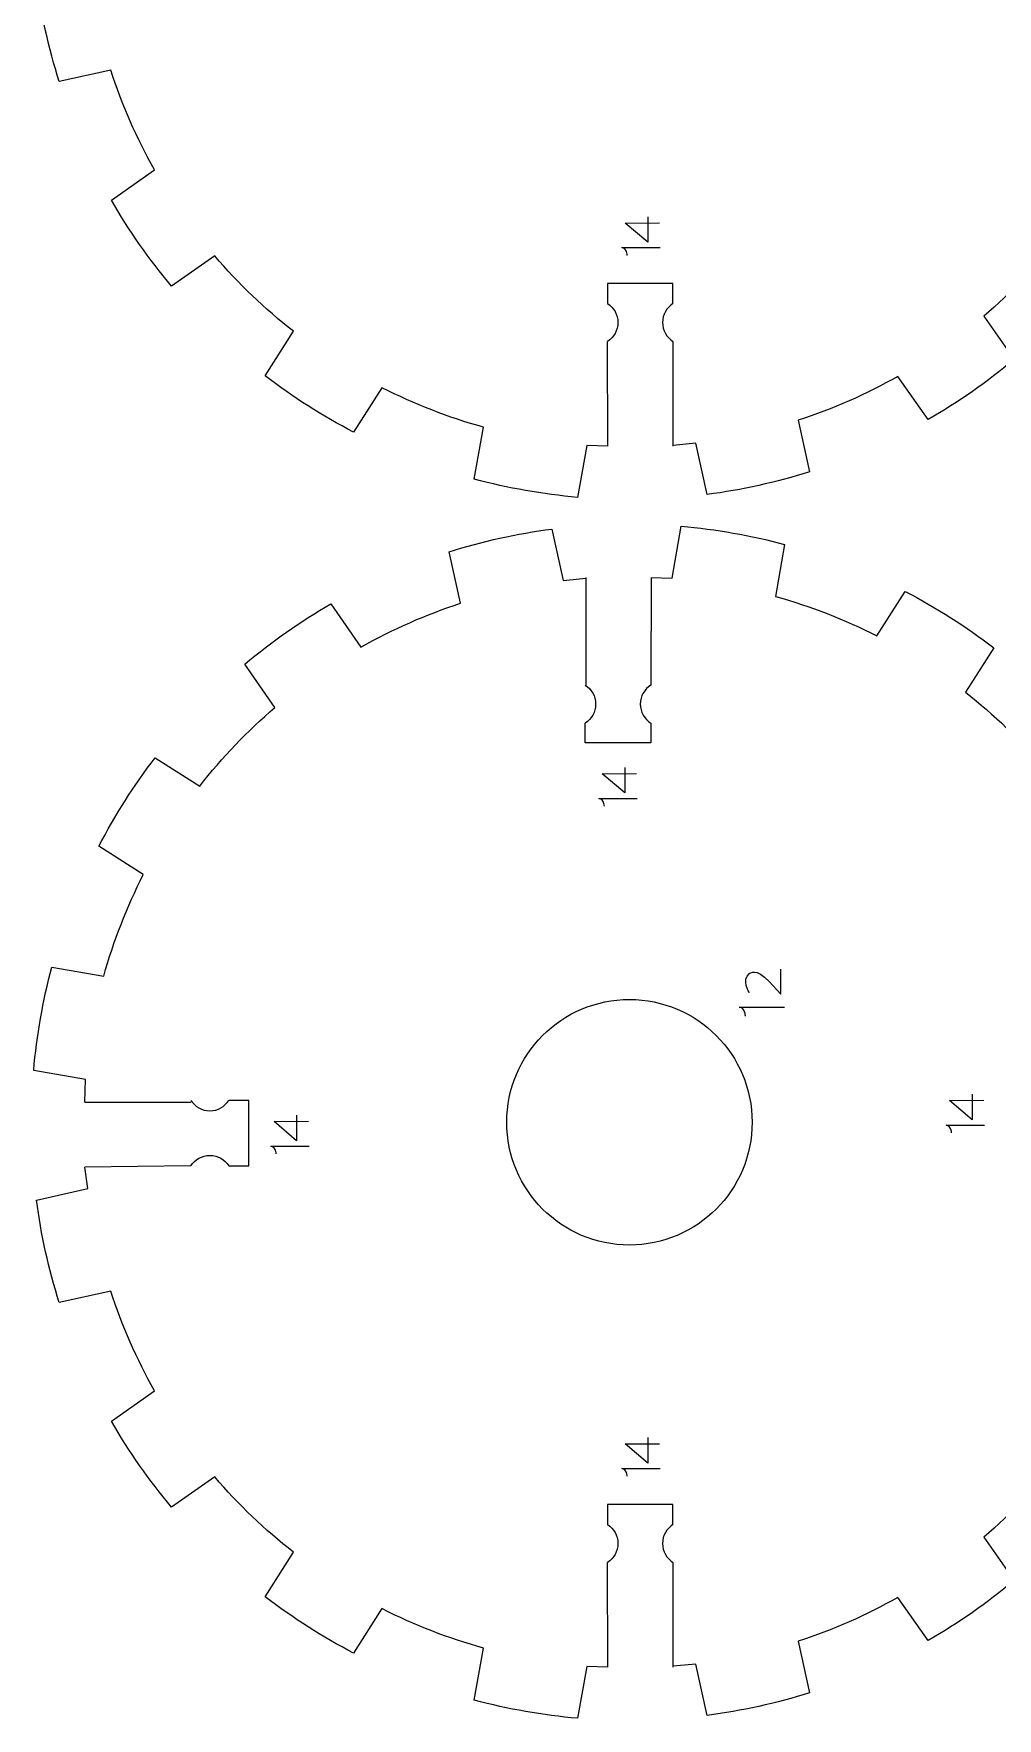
# Model space of a CAD drawing. Header units: centimetres. Extents: x -25 to 25, y -32.5 to 32.5.
# Drawn here: x -12.67 to -8.22, y -13.92 to -6.16 of the extents above; entities that cross this region are included whole.
import ezdxf

# ---------------------------------------------------------------- set-up
doc = ezdxf.new("R2010")
doc.units = ezdxf.units.CM
doc.header["$MEASUREMENT"] = 0
doc.layers.add('Capa 1', color=7, linetype='Continuous')

msp = doc.modelspace()

# ---------------------------------------------------------------- linework, layer by layer
at = {"layer": 'Capa 1', "color": 250, "lineweight": 9}
for points, knots in [([(-7.41011, -5.65359), (-7.41011, -5.65359), (-7.41289, -5.74311), (-7.41289, -5.74311), (-7.41289, -5.74311), (-7.41289, -5.74311), (-7.17364, -5.78531), (-7.17364, -5.78531), (-7.17364, -5.78531), (-7.18765, -5.94628), (-7.21574, -6.10572), (-7.25769, -6.26173), (-7.25769, -6.26173), (-7.25769, -6.26173), (-7.49691, -6.21957), (-7.49691, -6.21957), (-7.49691, -6.21957), (-7.54179, -6.38118), (-7.60276, -6.53797), (-7.67887, -6.68746), (-7.67887, -6.68746), (-7.67887, -6.68746), (-7.47399, -6.81798), (-7.47399, -6.81798), (-7.47399, -6.81798), (-7.5485, -6.96134), (-7.63548, -7.09787), (-7.73391, -7.22598), (-7.73391, -7.22598), (-7.73391, -7.22598), (-7.93878, -7.0955), (-7.93878, -7.0955), (-7.93878, -7.0955), (-8.0421, -7.22766), (-8.15844, -7.34913), (-8.28598, -7.45816), (-8.28598, -7.45816), (-8.28598, -7.45816), (-8.14663, -7.65715), (-8.14663, -7.65715), (-8.14663, -7.65715), (-8.27035, -7.76106), (-8.40298, -7.85391), (-8.54295, -7.93462), (-8.54295, -7.93462), (-8.54295, -7.93462), (-8.68226, -7.73561), (-8.68226, -7.73561), (-8.68226, -7.73561), (-8.8283, -7.81821), (-8.98226, -7.88593), (-9.1418, -7.93783), (-9.1418, -7.93783), (-9.1418, -7.93783), (-9.08921, -8.17501), (-9.08921, -8.17501), (-9.08921, -8.17501), (-9.24328, -8.22366), (-9.40132, -8.2587), (-9.5615, -8.27971), (-9.5615, -8.27971), (-9.5615, -8.27971), (-9.61408, -8.04253), (-9.61408, -8.04253), (-9.61408, -8.04253), (-9.61408, -8.04253), (-9.71962, -8.05321), (-9.71962, -8.05321)], [0, 0, 0, 0, 0.0555556, 0.0555556, 0.0555556, 0.0555556, 0.1111111, 0.1111111, 0.1111111, 0.1111111, 0.1666667, 0.1666667, 0.1666667, 0.1666667, 0.2222222, 0.2222222, 0.2222222, 0.2222222, 0.2777778, 0.2777778, 0.2777778, 0.2777778, 0.3333333, 0.3333333, 0.3333333, 0.3333333, 0.3888889, 0.3888889, 0.3888889, 0.3888889, 0.4444444, 0.4444444, 0.4444444, 0.4444444, 0.5, 0.5, 0.5, 0.5, 0.5555556, 0.5555556, 0.5555556, 0.5555556, 0.6111111, 0.6111111, 0.6111111, 0.6111111, 0.6666667, 0.6666667, 0.6666667, 0.6666667, 0.7222222, 0.7222222, 0.7222222, 0.7222222, 0.7777778, 0.7777778, 0.7777778, 0.7777778, 0.8333333, 0.8333333, 0.8333333, 0.8333333, 0.8888889, 0.8888889, 0.8888889, 0.8888889, 1, 1, 1, 1]), ([(-10.01962, -8.05669), (-10.01962, -8.05669), (-10.11603, -8.05347), (-10.11603, -8.05347), (-10.11603, -8.05347), (-10.11603, -8.05347), (-10.15823, -8.29272), (-10.15823, -8.29272), (-10.15823, -8.29272), (-10.31919, -8.27873), (-10.47863, -8.25063), (-10.63464, -8.20873), (-10.63464, -8.20873), (-10.63464, -8.20873), (-10.59248, -7.9695), (-10.59248, -7.9695), (-10.59248, -7.9695), (-10.75409, -7.92457), (-10.91087, -7.86365), (-11.06036, -7.78754), (-11.06036, -7.78754), (-11.06036, -7.78754), (-11.19089, -7.99238), (-11.19089, -7.99238), (-11.19089, -7.99238), (-11.33425, -7.91787), (-11.47078, -7.83089), (-11.5989, -7.73245), (-11.5989, -7.73245), (-11.5989, -7.73245), (-11.46838, -7.52757), (-11.46838, -7.52757), (-11.46838, -7.52757), (-11.60054, -7.42425), (-11.72205, -7.30792), (-11.83106, -7.18043), (-11.83106, -7.18043), (-11.83106, -7.18043), (-12.03007, -7.31975), (-12.03007, -7.31975), (-12.03007, -7.31975), (-12.13397, -7.19606), (-12.22682, -7.06343), (-12.30752, -6.92346), (-12.30752, -6.92346), (-12.30752, -6.92346), (-12.10853, -6.78411), (-12.10853, -6.78411), (-12.10853, -6.78411), (-12.19112, -6.63811), (-12.25884, -6.48411), (-12.31074, -6.32461), (-12.31074, -6.32461), (-12.31074, -6.32461), (-12.54792, -6.3772), (-12.54792, -6.3772), (-12.54792, -6.3772), (-12.59656, -6.22314), (-12.63161, -6.06505), (-12.65263, -5.90486), (-12.65263, -5.90486), (-12.65263, -5.90486), (-12.41545, -5.85228), (-12.41545, -5.85228), (-12.41545, -5.85228), (-12.41545, -5.85228), (-12.4292, -5.75359), (-12.4292, -5.75359)], [0, 0, 0, 0, 0.0555556, 0.0555556, 0.0555556, 0.0555556, 0.1111111, 0.1111111, 0.1111111, 0.1111111, 0.1666667, 0.1666667, 0.1666667, 0.1666667, 0.2222222, 0.2222222, 0.2222222, 0.2222222, 0.2777778, 0.2777778, 0.2777778, 0.2777778, 0.3333333, 0.3333333, 0.3333333, 0.3333333, 0.3888889, 0.3888889, 0.3888889, 0.3888889, 0.4444444, 0.4444444, 0.4444444, 0.4444444, 0.5, 0.5, 0.5, 0.5, 0.5555556, 0.5555556, 0.5555556, 0.5555556, 0.6111111, 0.6111111, 0.6111111, 0.6111111, 0.6666667, 0.6666667, 0.6666667, 0.6666667, 0.7222222, 0.7222222, 0.7222222, 0.7222222, 0.7777778, 0.7777778, 0.7777778, 0.7777778, 0.8333333, 0.8333333, 0.8333333, 0.8333333, 0.8888889, 0.8888889, 0.8888889, 0.8888889, 1, 1, 1, 1]), ([(-9.71908, -7.39973), (-9.71908, -7.39973), (-9.71897, -7.30813), (-9.71897, -7.30813), (-9.71897, -7.30813), (-9.71897, -7.30813), (-10.02042, -7.30813), (-10.02042, -7.30813), (-10.02042, -7.30813), (-10.02042, -7.30813), (-10.02042, -7.39975), (-10.02042, -7.39975)], [0, 0, 0, 0, 0.25, 0.25, 0.25, 0.25, 0.5, 0.5, 0.5, 0.5, 1, 1, 1, 1]), ([(-10.02042, -7.39974), (-9.99172, -7.41817), (-9.9727, -7.45036), (-9.9727, -7.487), (-9.9727, -7.487), (-9.9727, -7.52363), (-9.99172, -7.55583), (-10.02042, -7.57425)], [0, 0, 0, 0, 0.3333333, 0.3333333, 0.3333333, 0.3333333, 1, 1, 1, 1]), ([(-9.71908, -7.39974), (-9.74778, -7.41817), (-9.7668, -7.45036), (-9.7668, -7.487), (-9.7668, -7.487), (-9.7668, -7.52363), (-9.74778, -7.55583), (-9.71908, -7.57425)], [0, 0, 0, 0, 0.3333333, 0.3333333, 0.3333333, 0.3333333, 1, 1, 1, 1]), ([(-12.43012, -11.07858), (-12.43012, -11.07858), (-12.42639, -10.97534), (-12.42639, -10.97534), (-12.42639, -10.97534), (-12.42639, -10.97534), (-12.66562, -10.93318), (-12.66562, -10.93318), (-12.66562, -10.93318), (-12.65163, -10.77222), (-12.62353, -10.61278), (-12.58165, -10.45673), (-12.58165, -10.45673), (-12.58165, -10.45673), (-12.3424, -10.49893), (-12.3424, -10.49893), (-12.3424, -10.49893), (-12.29749, -10.33727), (-12.23652, -10.18053), (-12.16042, -10.03099), (-12.16042, -10.03099), (-12.16042, -10.03099), (-12.36529, -9.90047), (-12.36529, -9.90047), (-12.36529, -9.90047), (-12.29078, -9.75711), (-12.20381, -9.62058), (-12.10536, -9.49247), (-12.10536, -9.49247), (-12.10536, -9.49247), (-11.90048, -9.62299), (-11.90048, -9.62299), (-11.90048, -9.62299), (-11.79717, -9.49084), (-11.68083, -9.36932), (-11.55334, -9.26035), (-11.55334, -9.26035), (-11.55334, -9.26035), (-11.69265, -9.06134), (-11.69265, -9.06134), (-11.69265, -9.06134), (-11.56897, -8.95744), (-11.43635, -8.86454), (-11.29638, -8.78384), (-11.29638, -8.78384), (-11.29638, -8.78384), (-11.15703, -8.98283), (-11.15703, -8.98283), (-11.15703, -8.98283), (-11.01101, -8.90029), (-10.85703, -8.83252), (-10.69748, -8.78062), (-10.69748, -8.78062), (-10.69748, -8.78062), (-10.75005, -8.54348), (-10.75005, -8.54348), (-10.75005, -8.54348), (-10.59601, -8.4948), (-10.43797, -8.45976), (-10.27777, -8.43878), (-10.27777, -8.43878), (-10.27777, -8.43878), (-10.2252, -8.67592), (-10.2252, -8.67592), (-10.2252, -8.67592), (-10.2252, -8.67592), (-10.11963, -8.66525), (-10.11963, -8.66525)], [0, 0, 0, 0, 0.0555556, 0.0555556, 0.0555556, 0.0555556, 0.1111111, 0.1111111, 0.1111111, 0.1111111, 0.1666667, 0.1666667, 0.1666667, 0.1666667, 0.2222222, 0.2222222, 0.2222222, 0.2222222, 0.2777778, 0.2777778, 0.2777778, 0.2777778, 0.3333333, 0.3333333, 0.3333333, 0.3333333, 0.3888889, 0.3888889, 0.3888889, 0.3888889, 0.4444444, 0.4444444, 0.4444444, 0.4444444, 0.5, 0.5, 0.5, 0.5, 0.5555556, 0.5555556, 0.5555556, 0.5555556, 0.6111111, 0.6111111, 0.6111111, 0.6111111, 0.6666667, 0.6666667, 0.6666667, 0.6666667, 0.7222222, 0.7222222, 0.7222222, 0.7222222, 0.7777778, 0.7777778, 0.7777778, 0.7777778, 0.8333333, 0.8333333, 0.8333333, 0.8333333, 0.8888889, 0.8888889, 0.8888889, 0.8888889, 1, 1, 1, 1]), ([(-9.81962, -8.66177), (-9.81962, -8.66177), (-9.72326, -8.66497), (-9.72326, -8.66497), (-9.72326, -8.66497), (-9.72326, -8.66497), (-9.6811, -8.42574), (-9.6811, -8.42574), (-9.6811, -8.42574), (-9.52014, -8.43973), (-9.36068, -8.46788), (-9.20464, -8.50976), (-9.20464, -8.50976), (-9.20464, -8.50976), (-9.24684, -8.74901), (-9.24684, -8.74901), (-9.24684, -8.74901), (-9.08518, -8.79387), (-8.92839, -8.85484), (-8.77891, -8.93095), (-8.77891, -8.93095), (-8.77891, -8.93095), (-8.64838, -8.72608), (-8.64838, -8.72608), (-8.64838, -8.72608), (-8.50503, -8.80058), (-8.3685, -8.88757), (-8.24039, -8.986), (-8.24039, -8.986), (-8.24039, -8.986), (-8.37091, -9.19088), (-8.37091, -9.19088), (-8.37091, -9.19088), (-8.23874, -9.29424), (-8.11723, -9.41053), (-8.00825, -9.53807), (-8.00825, -9.53807), (-8.00825, -9.53807), (-7.80927, -9.39872), (-7.80927, -9.39872), (-7.80927, -9.39872), (-7.70531, -9.52243), (-7.61246, -9.65506), (-7.53174, -9.79503), (-7.53174, -9.79503), (-7.53174, -9.79503), (-7.73075, -9.93434), (-7.73075, -9.93434), (-7.73075, -9.93434), (-7.64821, -10.0804), (-7.58044, -10.23434), (-7.52854, -10.39388), (-7.52854, -10.39388), (-7.52854, -10.39388), (-7.29141, -10.34131), (-7.29141, -10.34131), (-7.29141, -10.34131), (-7.24271, -10.49536), (-7.20766, -10.65345), (-7.18669, -10.81364), (-7.18669, -10.81364), (-7.18669, -10.81364), (-7.42383, -10.86621), (-7.42383, -10.86621), (-7.42383, -10.86621), (-7.42383, -10.86621), (-7.41263, -10.97855), (-7.41263, -10.97855)], [0, 0, 0, 0, 0.0555556, 0.0555556, 0.0555556, 0.0555556, 0.1111111, 0.1111111, 0.1111111, 0.1111111, 0.1666667, 0.1666667, 0.1666667, 0.1666667, 0.2222222, 0.2222222, 0.2222222, 0.2222222, 0.2777778, 0.2777778, 0.2777778, 0.2777778, 0.3333333, 0.3333333, 0.3333333, 0.3333333, 0.3888889, 0.3888889, 0.3888889, 0.3888889, 0.4444444, 0.4444444, 0.4444444, 0.4444444, 0.5, 0.5, 0.5, 0.5, 0.5555556, 0.5555556, 0.5555556, 0.5555556, 0.6111111, 0.6111111, 0.6111111, 0.6111111, 0.6666667, 0.6666667, 0.6666667, 0.6666667, 0.7222222, 0.7222222, 0.7222222, 0.7222222, 0.7777778, 0.7777778, 0.7777778, 0.7777778, 0.8333333, 0.8333333, 0.8333333, 0.8333333, 0.8888889, 0.8888889, 0.8888889, 0.8888889, 1, 1, 1, 1]), ([(-10.12296, -9.15783), (-10.09426, -9.17626), (-10.07524, -9.20845), (-10.07524, -9.24509), (-10.07524, -9.24509), (-10.07524, -9.28172), (-10.09426, -9.31392), (-10.12296, -9.33234)], [0, 0, 0, 0, 0.3333333, 0.3333333, 0.3333333, 0.3333333, 1, 1, 1, 1]), ([(-9.82162, -9.15783), (-9.85032, -9.17626), (-9.86934, -9.20845), (-9.86934, -9.24509), (-9.86934, -9.24509), (-9.86934, -9.28172), (-9.85032, -9.31392), (-9.82162, -9.33234)], [0, 0, 0, 0, 0.3333333, 0.3333333, 0.3333333, 0.3333333, 1, 1, 1, 1]), ([(-9.82162, -9.33236), (-9.82162, -9.33236), (-9.82151, -9.42396), (-9.82151, -9.42396), (-9.82151, -9.42396), (-9.82151, -9.42396), (-10.12296, -9.42396), (-10.12296, -9.42396), (-10.12296, -9.42396), (-10.12296, -9.42396), (-10.12296, -9.33234), (-10.12296, -9.33234)], [0, 0, 0, 0, 0.25, 0.25, 0.25, 0.25, 0.5, 0.5, 0.5, 0.5, 1, 1, 1, 1]), ([(-9.91963, -11.73733), (-9.60724, -11.73733), (-9.35405, -11.4841), (-9.35405, -11.17174), (-9.35405, -11.17174), (-9.35401, -10.85937), (-9.60724, -10.60614), (-9.91963, -10.60614), (-9.91963, -10.60614), (-10.23202, -10.60613), (-10.48522, -10.85937), (-10.48522, -11.17173), (-10.48522, -11.17173), (-10.48523, -11.4841), (-10.23202, -11.73733), (-9.91963, -11.73733)], [0, 0, 0, 0, 0.2, 0.2, 0.2, 0.2, 0.4, 0.4, 0.4, 0.4, 0.6, 0.6, 0.6, 0.6, 1, 1, 1, 1]), ([(-11.94046, -11.07105), (-11.92203, -11.09975), (-11.88984, -11.11877), (-11.8532, -11.11877), (-11.8532, -11.11877), (-11.81657, -11.11877), (-11.78437, -11.09975), (-11.76595, -11.07105)], [0, 0, 0, 0, 0.3333333, 0.3333333, 0.3333333, 0.3333333, 1, 1, 1, 1]), ([(-11.76595, -11.37239), (-11.76595, -11.37239), (-11.67435, -11.3725), (-11.67435, -11.3725), (-11.67435, -11.3725), (-11.67435, -11.3725), (-11.67435, -11.07105), (-11.67435, -11.07105), (-11.67435, -11.07105), (-11.67435, -11.07105), (-11.76597, -11.07105), (-11.76597, -11.07105)], [0, 0, 0, 0, 0.25, 0.25, 0.25, 0.25, 0.5, 0.5, 0.5, 0.5, 1, 1, 1, 1]), ([(-11.94046, -11.37239), (-11.92203, -11.34369), (-11.88984, -11.32467), (-11.8532, -11.32467), (-11.8532, -11.32467), (-11.81657, -11.32467), (-11.78437, -11.34369), (-11.76595, -11.37239)], [0, 0, 0, 0, 0.3333333, 0.3333333, 0.3333333, 0.3333333, 1, 1, 1, 1]), ([(-7.41011, -11.27859), (-7.41011, -11.27859), (-7.41289, -11.36811), (-7.41289, -11.36811), (-7.41289, -11.36811), (-7.41289, -11.36811), (-7.17364, -11.41031), (-7.17364, -11.41031), (-7.17364, -11.41031), (-7.18765, -11.57128), (-7.21574, -11.73072), (-7.25769, -11.88673), (-7.25769, -11.88673), (-7.25769, -11.88673), (-7.49691, -11.84457), (-7.49691, -11.84457), (-7.49691, -11.84457), (-7.54179, -12.00618), (-7.60276, -12.16297), (-7.67887, -12.31246), (-7.67887, -12.31246), (-7.67887, -12.31246), (-7.47399, -12.44298), (-7.47399, -12.44298), (-7.47399, -12.44298), (-7.5485, -12.58634), (-7.63548, -12.72287), (-7.73391, -12.85098), (-7.73391, -12.85098), (-7.73391, -12.85098), (-7.93878, -12.7205), (-7.93878, -12.7205), (-7.93878, -12.7205), (-8.0421, -12.85266), (-8.15844, -12.97413), (-8.28598, -13.08316), (-8.28598, -13.08316), (-8.28598, -13.08316), (-8.14663, -13.28215), (-8.14663, -13.28215), (-8.14663, -13.28215), (-8.27035, -13.38606), (-8.40298, -13.47891), (-8.54295, -13.55962), (-8.54295, -13.55962), (-8.54295, -13.55962), (-8.68226, -13.36061), (-8.68226, -13.36061), (-8.68226, -13.36061), (-8.8283, -13.44321), (-8.98226, -13.51093), (-9.1418, -13.56283), (-9.1418, -13.56283), (-9.1418, -13.56283), (-9.08921, -13.80001), (-9.08921, -13.80001), (-9.08921, -13.80001), (-9.24328, -13.84866), (-9.40132, -13.8837), (-9.5615, -13.90471), (-9.5615, -13.90471), (-9.5615, -13.90471), (-9.61408, -13.66753), (-9.61408, -13.66753), (-9.61408, -13.66753), (-9.61408, -13.66753), (-9.71962, -13.67821), (-9.71962, -13.67821)], [0, 0, 0, 0, 0.0555556, 0.0555556, 0.0555556, 0.0555556, 0.1111111, 0.1111111, 0.1111111, 0.1111111, 0.1666667, 0.1666667, 0.1666667, 0.1666667, 0.2222222, 0.2222222, 0.2222222, 0.2222222, 0.2777778, 0.2777778, 0.2777778, 0.2777778, 0.3333333, 0.3333333, 0.3333333, 0.3333333, 0.3888889, 0.3888889, 0.3888889, 0.3888889, 0.4444444, 0.4444444, 0.4444444, 0.4444444, 0.5, 0.5, 0.5, 0.5, 0.5555556, 0.5555556, 0.5555556, 0.5555556, 0.6111111, 0.6111111, 0.6111111, 0.6111111, 0.6666667, 0.6666667, 0.6666667, 0.6666667, 0.7222222, 0.7222222, 0.7222222, 0.7222222, 0.7777778, 0.7777778, 0.7777778, 0.7777778, 0.8333333, 0.8333333, 0.8333333, 0.8333333, 0.8888889, 0.8888889, 0.8888889, 0.8888889, 1, 1, 1, 1]), ([(-10.01962, -13.68169), (-10.01962, -13.68169), (-10.11603, -13.67847), (-10.11603, -13.67847), (-10.11603, -13.67847), (-10.11603, -13.67847), (-10.15823, -13.91772), (-10.15823, -13.91772), (-10.15823, -13.91772), (-10.31919, -13.90373), (-10.47863, -13.87563), (-10.63464, -13.83373), (-10.63464, -13.83373), (-10.63464, -13.83373), (-10.59248, -13.5945), (-10.59248, -13.5945), (-10.59248, -13.5945), (-10.75409, -13.54957), (-10.91087, -13.48865), (-11.06036, -13.41254), (-11.06036, -13.41254), (-11.06036, -13.41254), (-11.19089, -13.61738), (-11.19089, -13.61738), (-11.19089, -13.61738), (-11.33425, -13.54287), (-11.47078, -13.45589), (-11.5989, -13.35745), (-11.5989, -13.35745), (-11.5989, -13.35745), (-11.46838, -13.15257), (-11.46838, -13.15257), (-11.46838, -13.15257), (-11.60054, -13.04925), (-11.72205, -12.93292), (-11.83106, -12.80543), (-11.83106, -12.80543), (-11.83106, -12.80543), (-12.03007, -12.94475), (-12.03007, -12.94475), (-12.03007, -12.94475), (-12.13397, -12.82106), (-12.22682, -12.68843), (-12.30752, -12.54846), (-12.30752, -12.54846), (-12.30752, -12.54846), (-12.10853, -12.40911), (-12.10853, -12.40911), (-12.10853, -12.40911), (-12.19112, -12.26311), (-12.25884, -12.10911), (-12.31074, -11.94961), (-12.31074, -11.94961), (-12.31074, -11.94961), (-12.54792, -12.0022), (-12.54792, -12.0022), (-12.54792, -12.0022), (-12.59656, -11.84814), (-12.63161, -11.69005), (-12.65263, -11.52986), (-12.65263, -11.52986), (-12.65263, -11.52986), (-12.41545, -11.47728), (-12.41545, -11.47728), (-12.41545, -11.47728), (-12.41545, -11.47728), (-12.4292, -11.37859), (-12.4292, -11.37859)], [0, 0, 0, 0, 0.0555556, 0.0555556, 0.0555556, 0.0555556, 0.1111111, 0.1111111, 0.1111111, 0.1111111, 0.1666667, 0.1666667, 0.1666667, 0.1666667, 0.2222222, 0.2222222, 0.2222222, 0.2222222, 0.2777778, 0.2777778, 0.2777778, 0.2777778, 0.3333333, 0.3333333, 0.3333333, 0.3333333, 0.3888889, 0.3888889, 0.3888889, 0.3888889, 0.4444444, 0.4444444, 0.4444444, 0.4444444, 0.5, 0.5, 0.5, 0.5, 0.5555556, 0.5555556, 0.5555556, 0.5555556, 0.6111111, 0.6111111, 0.6111111, 0.6111111, 0.6666667, 0.6666667, 0.6666667, 0.6666667, 0.7222222, 0.7222222, 0.7222222, 0.7222222, 0.7777778, 0.7777778, 0.7777778, 0.7777778, 0.8333333, 0.8333333, 0.8333333, 0.8333333, 0.8888889, 0.8888889, 0.8888889, 0.8888889, 1, 1, 1, 1]), ([(-9.71908, -13.02473), (-9.71908, -13.02473), (-9.71897, -12.93313), (-9.71897, -12.93313), (-9.71897, -12.93313), (-9.71897, -12.93313), (-10.02042, -12.93313), (-10.02042, -12.93313), (-10.02042, -12.93313), (-10.02042, -12.93313), (-10.02042, -13.02475), (-10.02042, -13.02475)], [0, 0, 0, 0, 0.25, 0.25, 0.25, 0.25, 0.5, 0.5, 0.5, 0.5, 1, 1, 1, 1]), ([(-10.02042, -13.02474), (-9.99172, -13.04317), (-9.9727, -13.07536), (-9.9727, -13.112), (-9.9727, -13.112), (-9.9727, -13.14863), (-9.99172, -13.18083), (-10.02042, -13.19925)], [0, 0, 0, 0, 0.3333333, 0.3333333, 0.3333333, 0.3333333, 1, 1, 1, 1]), ([(-9.71908, -13.02474), (-9.74778, -13.04317), (-9.7668, -13.07536), (-9.7668, -13.112), (-9.7668, -13.112), (-9.7668, -13.14863), (-9.74778, -13.18083), (-9.71908, -13.19925)], [0, 0, 0, 0, 0.3333333, 0.3333333, 0.3333333, 0.3333333, 1, 1, 1, 1])]:
    msp.add_open_spline(points, degree=3, knots=knots, dxfattribs=at)
at = {"layer": 'Capa 1', "color": 22, "lineweight": 5}
for points, knots in [([(-9.83506, -6.99966), (-9.83506, -6.99966), (-9.83506, -7.11727), (-9.83506, -7.11727), (-9.83506, -7.11727), (-9.83506, -7.11727), (-9.93915, -7.02881), (-9.93915, -7.02881), (-9.93915, -7.02881), (-9.93915, -7.02881), (-9.78091, -7.02779), (-9.78091, -7.02779)], [0, 0, 0, 0, 0.25, 0.25, 0.25, 0.25, 0.5, 0.5, 0.5, 0.5, 1, 1, 1, 1]), ([(-9.94089, -9.53667), (-9.94089, -9.53667), (-9.94089, -9.65428), (-9.94089, -9.65428), (-9.94089, -9.65428), (-9.94089, -9.65428), (-10.04498, -9.56582), (-10.04498, -9.56582), (-10.04498, -9.56582), (-10.04498, -9.56582), (-9.88674, -9.5648), (-9.88674, -9.5648)], [0, 0, 0, 0, 0.25, 0.25, 0.25, 0.25, 0.5, 0.5, 0.5, 0.5, 1, 1, 1, 1]), ([(-9.36584, -10.57555), (-9.36584, -10.57555), (-9.40665, -10.51372), (-9.36584, -10.48656), (-9.36584, -10.48656), (-9.36584, -10.48656), (-9.33494, -10.45564), (-9.2756, -10.52363)], [0, 0, 0, 0, 0.3333333, 0.3333333, 0.3333333, 0.3333333, 1, 1, 1, 1]), ([(-9.2756, -10.52363), (-9.2756, -10.52363), (-9.22122, -10.58171), (-9.22122, -10.58171), (-9.22122, -10.58171), (-9.22122, -10.58171), (-9.22122, -10.46639), (-9.22122, -10.46639)], [0, 0, 0, 0, 0.3333333, 0.3333333, 0.3333333, 0.3333333, 1, 1, 1, 1]), ([(-8.34028, -11.04219), (-8.34028, -11.04219), (-8.34028, -11.1598), (-8.34028, -11.1598), (-8.34028, -11.1598), (-8.34028, -11.1598), (-8.44437, -11.07134), (-8.44437, -11.07134), (-8.44437, -11.07134), (-8.44437, -11.07134), (-8.28613, -11.07032), (-8.28613, -11.07032)], [0, 0, 0, 0, 0.25, 0.25, 0.25, 0.25, 0.5, 0.5, 0.5, 0.5, 1, 1, 1, 1]), ([(-11.45355, -11.1392), (-11.45355, -11.1392), (-11.45355, -11.25681), (-11.45355, -11.25681), (-11.45355, -11.25681), (-11.45355, -11.25681), (-11.55764, -11.16835), (-11.55764, -11.16835), (-11.55764, -11.16835), (-11.55764, -11.16835), (-11.3994, -11.16733), (-11.3994, -11.16733)], [0, 0, 0, 0, 0.25, 0.25, 0.25, 0.25, 0.5, 0.5, 0.5, 0.5, 1, 1, 1, 1]), ([(-9.83506, -12.62466), (-9.83506, -12.62466), (-9.83506, -12.74227), (-9.83506, -12.74227), (-9.83506, -12.74227), (-9.83506, -12.74227), (-9.93915, -12.65381), (-9.93915, -12.65381), (-9.93915, -12.65381), (-9.93915, -12.65381), (-9.78091, -12.65279), (-9.78091, -12.65279)], [0, 0, 0, 0, 0.25, 0.25, 0.25, 0.25, 0.5, 0.5, 0.5, 0.5, 1, 1, 1, 1])]:
    msp.add_open_spline(points, degree=3, knots=knots, dxfattribs=at)
for points in [[(-9.92926, -7.17779), (-9.92926, -7.17779), (-9.93064, -7.14376), (-9.95403, -7.14238)], [(-9.95403, -7.14238), (-9.95403, -7.14238), (-9.7776, -7.14238), (-9.7776, -7.14238)], [(-10.03509, -9.7148), (-10.03509, -9.7148), (-10.03647, -9.68077), (-10.05986, -9.67939)], [(-10.05986, -9.67939), (-10.05986, -9.67939), (-9.88343, -9.67939), (-9.88343, -9.67939)], [(-9.38481, -10.6829), (-9.38481, -10.6829), (-9.38646, -10.64249), (-9.41423, -10.64085)], [(-9.41423, -10.64085), (-9.41423, -10.64085), (-9.20472, -10.64085), (-9.20472, -10.64085)], [(-8.43448, -11.22032), (-8.43448, -11.22032), (-8.43586, -11.18629), (-8.45925, -11.18491)], [(-8.45925, -11.18491), (-8.45925, -11.18491), (-8.28282, -11.18491), (-8.28282, -11.18491)], [(-11.54775, -11.31733), (-11.54775, -11.31733), (-11.54913, -11.2833), (-11.57252, -11.28192)], [(-11.57252, -11.28192), (-11.57252, -11.28192), (-11.39609, -11.28192), (-11.39609, -11.28192)], [(-9.92926, -12.80279), (-9.92926, -12.80279), (-9.93064, -12.76876), (-9.95403, -12.76738)], [(-9.95403, -12.76738), (-9.95403, -12.76738), (-9.7776, -12.76738), (-9.7776, -12.76738)]]:
    msp.add_open_spline(points, degree=3, dxfattribs=at)
at = {"layer": 'Capa 1', "color": 250, "lineweight": 9}
for points in [[(-10.01962, -8.05669), (-10.01962, -8.05669), (-10.02042, -7.57425), (-10.02042, -7.57425)], [(-9.71908, -7.57425), (-9.71908, -7.57425), (-9.71962, -8.05679), (-9.71962, -8.05679)], [(-10.11935, -9.16025), (-10.11935, -9.16025), (-10.11963, -8.66164), (-10.11963, -8.66164)], [(-9.81962, -8.66177), (-9.81962, -8.66177), (-9.82162, -9.15783), (-9.82162, -9.15783)], [(-12.43012, -11.07858), (-12.43012, -11.07858), (-11.94125, -11.07886), (-11.94125, -11.07886)], [(-11.94046, -11.37239), (-11.94046, -11.37239), (-12.4292, -11.37859), (-12.4292, -11.37859)], [(-10.01962, -13.68169), (-10.01962, -13.68169), (-10.02042, -13.19925), (-10.02042, -13.19925)], [(-9.71908, -13.19925), (-9.71908, -13.19925), (-9.71962, -13.68179), (-9.71962, -13.68179)]]:
    msp.add_open_spline(points, degree=3, dxfattribs=at)

doc.saveas('drawing.dxf')
